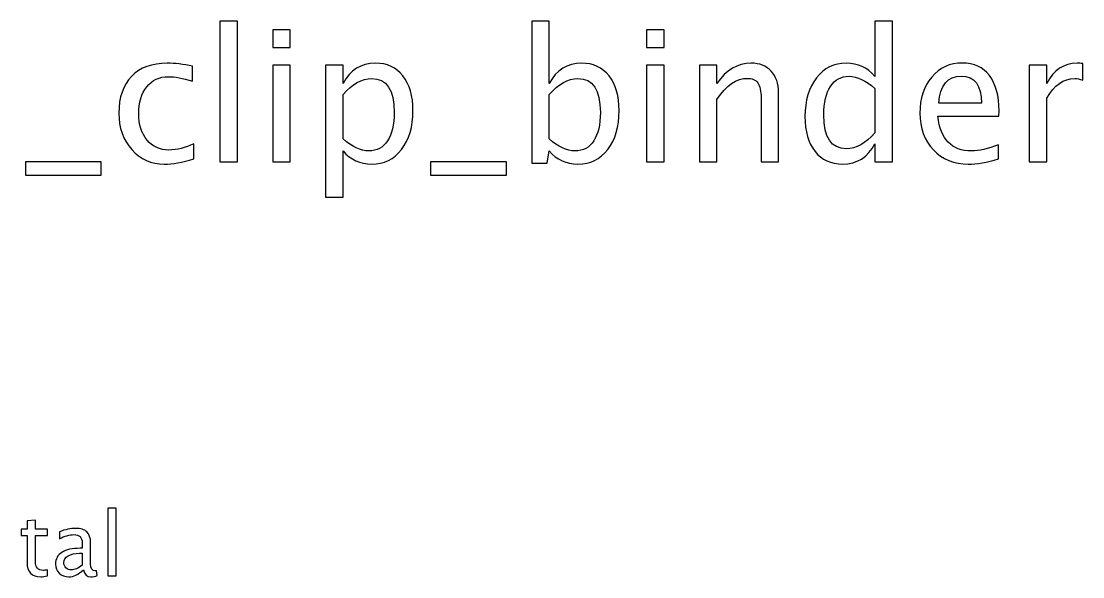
# Model space of a CAD drawing. Header units: centimetres. Extents: x -29.3 to 28.8, y -24.1 to 28.7.
# Drawn here: x 13.44 to 28.83, y 20.66 to 28.71 of the extents above; entities that cross this region are included whole.
import ezdxf

# ---------------------------------------------------------------- set-up
doc = ezdxf.new("R2010")
doc.units = ezdxf.units.CM
doc.header["$MEASUREMENT"] = 0
doc.layers.add('Layer 1', color=7, linetype='Continuous')

msp = doc.modelspace()

# ---------------------------------------------------------------- linework, layer by layer
at = {"layer": 'Layer 1'}
for points, knots in [([(16.32436, 26.67044), (16.32436, 26.67044), (16.32436, 28.71037), (16.32436, 28.71037), (16.32436, 28.71037), (16.32436, 28.71037), (16.57836, 28.71037), (16.57836, 28.71037), (16.57836, 28.71037), (16.57836, 28.71037), (16.57836, 26.67044), (16.57836, 26.67044), (16.57836, 26.67044), (16.57836, 26.67044), (16.32436, 26.67044), (16.32436, 26.67044)], [0, 0, 0, 0, 0.2, 0.2, 0.2, 0.2, 0.4, 0.4, 0.4, 0.4, 0.6, 0.6, 0.6, 0.6, 1, 1, 1, 1]), ([(20.84166, 26.65457), (20.84166, 26.65457), (20.84166, 28.71037), (20.84166, 28.71037), (20.84166, 28.71037), (20.84166, 28.71037), (21.09566, 28.71037), (21.09566, 28.71037), (21.09566, 28.71037), (21.09566, 28.71037), (21.09566, 27.80771), (21.09566, 27.80771), (21.09566, 27.80771), (21.19973, 28.00394), (21.35627, 28.10183), (21.56485, 28.10183), (21.56485, 28.10183), (21.73375, 28.10183), (21.86648, 28.04054), (21.96349, 27.91751), (21.96349, 27.91751), (22.06051, 27.79448), (22.10901, 27.62647), (22.10901, 27.41348), (22.10901, 27.41348), (22.10901, 27.18153), (22.05389, 26.99411), (21.94409, 26.85212), (21.94409, 26.85212), (21.83429, 26.70969), (21.68965, 26.63869), (21.51061, 26.63869), (21.51061, 26.63869), (21.34437, 26.63869), (21.2059, 26.70219), (21.09566, 26.82963), (21.09566, 26.82963), (21.09566, 26.82963), (21.06479, 26.65457), (21.06479, 26.65457), (21.06479, 26.65457), (21.06479, 26.65457), (20.84166, 26.65457), (20.84166, 26.65457)], [0, 0, 0, 0, 0.08333333, 0.08333333, 0.08333333, 0.08333333, 0.16666667, 0.16666667, 0.16666667, 0.16666667, 0.25, 0.25, 0.25, 0.25, 0.33333333, 0.33333333, 0.33333333, 0.33333333, 0.41666667, 0.41666667, 0.41666667, 0.41666667, 0.5, 0.5, 0.5, 0.5, 0.58333333, 0.58333333, 0.58333333, 0.58333333, 0.66666667, 0.66666667, 0.66666667, 0.66666667, 0.75, 0.75, 0.75, 0.75, 0.83333333, 0.83333333, 0.83333333, 0.83333333, 1, 1, 1, 1]), ([(25.81582, 26.67044), (25.81582, 26.67044), (25.81582, 26.9337), (25.81582, 26.9337), (25.81582, 26.9337), (25.71219, 26.73703), (25.55609, 26.63869), (25.34751, 26.63869), (25.34751, 26.63869), (25.17817, 26.63869), (25.045, 26.69999), (24.94799, 26.82302), (24.94799, 26.82302), (24.85097, 26.94605), (24.80246, 27.11406), (24.80246, 27.32705), (24.80246, 27.32705), (24.80246, 27.55988), (24.85759, 27.74729), (24.96739, 27.88929), (24.96739, 27.88929), (25.07763, 28.03084), (25.22227, 28.10183), (25.40175, 28.10183), (25.40175, 28.10183), (25.56799, 28.10183), (25.70646, 28.03833), (25.81582, 27.91089), (25.81582, 27.91089), (25.81582, 27.91089), (25.81582, 28.71037), (25.81582, 28.71037), (25.81582, 28.71037), (25.81582, 28.71037), (26.06982, 28.71037), (26.06982, 28.71037), (26.06982, 28.71037), (26.06982, 28.71037), (26.06982, 26.67044), (26.06982, 26.67044), (26.06982, 26.67044), (26.06982, 26.67044), (25.81582, 26.67044), (25.81582, 26.67044)], [0, 0, 0, 0, 0.08333333, 0.08333333, 0.08333333, 0.08333333, 0.16666667, 0.16666667, 0.16666667, 0.16666667, 0.25, 0.25, 0.25, 0.25, 0.33333333, 0.33333333, 0.33333333, 0.33333333, 0.41666667, 0.41666667, 0.41666667, 0.41666667, 0.5, 0.5, 0.5, 0.5, 0.58333333, 0.58333333, 0.58333333, 0.58333333, 0.66666667, 0.66666667, 0.66666667, 0.66666667, 0.75, 0.75, 0.75, 0.75, 0.83333333, 0.83333333, 0.83333333, 0.83333333, 1, 1, 1, 1]), ([(17.089, 28.32938), (17.089, 28.32938), (17.089, 28.58338), (17.089, 28.58338), (17.089, 28.58338), (17.089, 28.58338), (17.343, 28.58338), (17.343, 28.58338), (17.343, 28.58338), (17.343, 28.58338), (17.343, 28.32938), (17.343, 28.32938), (17.343, 28.32938), (17.343, 28.32938), (17.089, 28.32938), (17.089, 28.32938)], [0, 0, 0, 0, 0.2, 0.2, 0.2, 0.2, 0.4, 0.4, 0.4, 0.4, 0.6, 0.6, 0.6, 0.6, 1, 1, 1, 1]), ([(22.50677, 28.32938), (22.50677, 28.32938), (22.50677, 28.58338), (22.50677, 28.58338), (22.50677, 28.58338), (22.50677, 28.58338), (22.76077, 28.58338), (22.76077, 28.58338), (22.76077, 28.58338), (22.76077, 28.58338), (22.76077, 28.32938), (22.76077, 28.32938), (22.76077, 28.32938), (22.76077, 28.32938), (22.50677, 28.32938), (22.50677, 28.32938)], [0, 0, 0, 0, 0.2, 0.2, 0.2, 0.2, 0.4, 0.4, 0.4, 0.4, 0.6, 0.6, 0.6, 0.6, 1, 1, 1, 1]), ([(15.94292, 26.71277), (15.77843, 26.66338), (15.63644, 26.63869), (15.51694, 26.63869), (15.51694, 26.63869), (15.32732, 26.63869), (15.17033, 26.7088), (15.04554, 26.84859), (15.04554, 26.84859), (14.92074, 26.98882), (14.85812, 27.16565), (14.85812, 27.37864), (14.85812, 27.37864), (14.85812, 27.60618), (14.91986, 27.78389), (15.04333, 27.91089), (15.04333, 27.91089), (15.1668, 28.03833), (15.33922, 28.10183), (15.56059, 28.10183), (15.56059, 28.10183), (15.66951, 28.10183), (15.7921, 28.08684), (15.92704, 28.05685), (15.92704, 28.05685), (15.92704, 28.05685), (15.92704, 27.84254), (15.92704, 27.84254), (15.92704, 27.84254), (15.78372, 27.88488), (15.66687, 27.90604), (15.57691, 27.90604), (15.57691, 27.90604), (15.44638, 27.90604), (15.34187, 27.85709), (15.26382, 27.75964), (15.26382, 27.75964), (15.18577, 27.66219), (15.14652, 27.5321), (15.14652, 27.36982), (15.14652, 27.36982), (15.14652, 27.21239), (15.18709, 27.08539), (15.26779, 26.98794), (15.26779, 26.98794), (15.34849, 26.89093), (15.45388, 26.84242), (15.58485, 26.84242), (15.58485, 26.84242), (15.70082, 26.84242), (15.81988, 26.87241), (15.94292, 26.93238), (15.94292, 26.93238), (15.94292, 26.93238), (15.94292, 26.71277), (15.94292, 26.71277)], [0, 0, 0, 0, 0.06666667, 0.06666667, 0.06666667, 0.06666667, 0.13333333, 0.13333333, 0.13333333, 0.13333333, 0.2, 0.2, 0.2, 0.2, 0.26666667, 0.26666667, 0.26666667, 0.26666667, 0.33333333, 0.33333333, 0.33333333, 0.33333333, 0.4, 0.4, 0.4, 0.4, 0.46666667, 0.46666667, 0.46666667, 0.46666667, 0.53333333, 0.53333333, 0.53333333, 0.53333333, 0.6, 0.6, 0.6, 0.6, 0.66666667, 0.66666667, 0.66666667, 0.66666667, 0.73333333, 0.73333333, 0.73333333, 0.73333333, 0.8, 0.8, 0.8, 0.8, 0.86666667, 0.86666667, 0.86666667, 0.86666667, 1, 1, 1, 1]), ([(17.089, 26.67044), (17.089, 26.67044), (17.089, 28.07273), (17.089, 28.07273), (17.089, 28.07273), (17.089, 28.07273), (17.343, 28.07273), (17.343, 28.07273), (17.343, 28.07273), (17.343, 28.07273), (17.343, 26.67044), (17.343, 26.67044), (17.343, 26.67044), (17.343, 26.67044), (17.089, 26.67044), (17.089, 26.67044)], [0, 0, 0, 0, 0.2, 0.2, 0.2, 0.2, 0.4, 0.4, 0.4, 0.4, 0.6, 0.6, 0.6, 0.6, 1, 1, 1, 1]), ([(17.85364, 26.15979), (17.85364, 26.15979), (17.85364, 28.07273), (17.85364, 28.07273), (17.85364, 28.07273), (17.85364, 28.07273), (18.10764, 28.07273), (18.10764, 28.07273), (18.10764, 28.07273), (18.10764, 28.07273), (18.10764, 27.80771), (18.10764, 27.80771), (18.10764, 27.80771), (18.21171, 28.00394), (18.36825, 28.10183), (18.57683, 28.10183), (18.57683, 28.10183), (18.74573, 28.10183), (18.87846, 28.04054), (18.97547, 27.91751), (18.97547, 27.91751), (19.07249, 27.79448), (19.12099, 27.62647), (19.12099, 27.41348), (19.12099, 27.41348), (19.12099, 27.18153), (19.06587, 26.99411), (18.95607, 26.85212), (18.95607, 26.85212), (18.84627, 26.70969), (18.70163, 26.63869), (18.52259, 26.63869), (18.52259, 26.63869), (18.35635, 26.63869), (18.21788, 26.70219), (18.10764, 26.82963), (18.10764, 26.82963), (18.10764, 26.82963), (18.10764, 26.15979), (18.10764, 26.15979), (18.10764, 26.15979), (18.10764, 26.15979), (17.85364, 26.15979), (17.85364, 26.15979)], [0, 0, 0, 0, 0.08333333, 0.08333333, 0.08333333, 0.08333333, 0.16666667, 0.16666667, 0.16666667, 0.16666667, 0.25, 0.25, 0.25, 0.25, 0.33333333, 0.33333333, 0.33333333, 0.33333333, 0.41666667, 0.41666667, 0.41666667, 0.41666667, 0.5, 0.5, 0.5, 0.5, 0.58333333, 0.58333333, 0.58333333, 0.58333333, 0.66666667, 0.66666667, 0.66666667, 0.66666667, 0.75, 0.75, 0.75, 0.75, 0.83333333, 0.83333333, 0.83333333, 0.83333333, 1, 1, 1, 1]), ([(22.50677, 26.67044), (22.50677, 26.67044), (22.50677, 28.07273), (22.50677, 28.07273), (22.50677, 28.07273), (22.50677, 28.07273), (22.76077, 28.07273), (22.76077, 28.07273), (22.76077, 28.07273), (22.76077, 28.07273), (22.76077, 26.67044), (22.76077, 26.67044), (22.76077, 26.67044), (22.76077, 26.67044), (22.50677, 26.67044), (22.50677, 26.67044)], [0, 0, 0, 0, 0.2, 0.2, 0.2, 0.2, 0.4, 0.4, 0.4, 0.4, 0.6, 0.6, 0.6, 0.6, 1, 1, 1, 1]), ([(23.27141, 26.67044), (23.27141, 26.67044), (23.27141, 28.07273), (23.27141, 28.07273), (23.27141, 28.07273), (23.27141, 28.07273), (23.52541, 28.07273), (23.52541, 28.07273), (23.52541, 28.07273), (23.52541, 28.07273), (23.52541, 27.80771), (23.52541, 27.80771), (23.52541, 27.80771), (23.65991, 28.00394), (23.82483, 28.10183), (24.01974, 28.10183), (24.01974, 28.10183), (24.14233, 28.10183), (24.23978, 28.06347), (24.31166, 27.9863), (24.31166, 27.9863), (24.38354, 27.90957), (24.4197, 27.80594), (24.4197, 27.6763), (24.4197, 27.6763), (24.4197, 27.6763), (24.4197, 26.67044), (24.4197, 26.67044), (24.4197, 26.67044), (24.4197, 26.67044), (24.1657, 26.67044), (24.1657, 26.67044), (24.1657, 26.67044), (24.1657, 26.67044), (24.1657, 27.59339), (24.1657, 27.59339), (24.1657, 27.59339), (24.1657, 27.69746), (24.15027, 27.77155), (24.11984, 27.81564), (24.11984, 27.81564), (24.08897, 27.86018), (24.03826, 27.88223), (23.96726, 27.88223), (23.96726, 27.88223), (23.81116, 27.88223), (23.66387, 27.78037), (23.52541, 27.57664), (23.52541, 27.57664), (23.52541, 27.57664), (23.52541, 26.67044), (23.52541, 26.67044), (23.52541, 26.67044), (23.52541, 26.67044), (23.27141, 26.67044), (23.27141, 26.67044)], [0, 0, 0, 0, 0.06666667, 0.06666667, 0.06666667, 0.06666667, 0.13333333, 0.13333333, 0.13333333, 0.13333333, 0.2, 0.2, 0.2, 0.2, 0.26666667, 0.26666667, 0.26666667, 0.26666667, 0.33333333, 0.33333333, 0.33333333, 0.33333333, 0.4, 0.4, 0.4, 0.4, 0.46666667, 0.46666667, 0.46666667, 0.46666667, 0.53333333, 0.53333333, 0.53333333, 0.53333333, 0.6, 0.6, 0.6, 0.6, 0.66666667, 0.66666667, 0.66666667, 0.66666667, 0.73333333, 0.73333333, 0.73333333, 0.73333333, 0.8, 0.8, 0.8, 0.8, 0.86666667, 0.86666667, 0.86666667, 0.86666667, 1, 1, 1, 1]), ([(27.60793, 26.71542), (27.43727, 26.66427), (27.29131, 26.63869), (27.1696, 26.63869), (27.1696, 26.63869), (26.9619, 26.63869), (26.79301, 26.70748), (26.66293, 26.84462), (26.66293, 26.84462), (26.53284, 26.98177), (26.46757, 27.15948), (26.46757, 27.3782), (26.46757, 27.3782), (26.46757, 27.59031), (26.5249, 27.76449), (26.63999, 27.90075), (26.63999, 27.90075), (26.75509, 28.03657), (26.90237, 28.10448), (27.08185, 28.10448), (27.08185, 28.10448), (27.25162, 28.10448), (27.38303, 28.04407), (27.47564, 27.92324), (27.47564, 27.92324), (27.56824, 27.80241), (27.61454, 27.63132), (27.61454, 27.40951), (27.61454, 27.40951), (27.61454, 27.40951), (27.61322, 27.3319), (27.61322, 27.3319), (27.61322, 27.3319), (27.61322, 27.3319), (26.72687, 27.3319), (26.72687, 27.3319), (26.72687, 27.3319), (26.76391, 26.99676), (26.92751, 26.82919), (27.21723, 26.82919), (27.21723, 26.82919), (27.3235, 26.82919), (27.45359, 26.85918), (27.60793, 26.91915), (27.60793, 26.91915), (27.60793, 26.91915), (27.60793, 26.71542), (27.60793, 26.71542)], [0, 0, 0, 0, 0.07692308, 0.07692308, 0.07692308, 0.07692308, 0.15384615, 0.15384615, 0.15384615, 0.15384615, 0.23076923, 0.23076923, 0.23076923, 0.23076923, 0.30769231, 0.30769231, 0.30769231, 0.30769231, 0.38461538, 0.38461538, 0.38461538, 0.38461538, 0.46153846, 0.46153846, 0.46153846, 0.46153846, 0.53846154, 0.53846154, 0.53846154, 0.53846154, 0.61538462, 0.61538462, 0.61538462, 0.61538462, 0.69230769, 0.69230769, 0.69230769, 0.69230769, 0.76923077, 0.76923077, 0.76923077, 0.76923077, 0.84615385, 0.84615385, 0.84615385, 0.84615385, 1, 1, 1, 1]), ([(28.05287, 26.67044), (28.05287, 26.67044), (28.05287, 28.07273), (28.05287, 28.07273), (28.05287, 28.07273), (28.05287, 28.07273), (28.30687, 28.07273), (28.30687, 28.07273), (28.30687, 28.07273), (28.30687, 28.07273), (28.30687, 27.80771), (28.30687, 27.80771), (28.30687, 27.80771), (28.40785, 28.00394), (28.55425, 28.10183), (28.74652, 28.10183), (28.74652, 28.10183), (28.77254, 28.10183), (28.79988, 28.09963), (28.8281, 28.09522), (28.8281, 28.09522), (28.8281, 28.09522), (28.8281, 27.85754), (28.8281, 27.85754), (28.8281, 27.85754), (28.784, 27.87209), (28.7452, 27.87958), (28.71168, 27.87958), (28.71168, 27.87958), (28.55029, 27.87958), (28.41535, 27.78433), (28.30687, 27.59339), (28.30687, 27.59339), (28.30687, 27.59339), (28.30687, 26.67044), (28.30687, 26.67044), (28.30687, 26.67044), (28.30687, 26.67044), (28.05287, 26.67044), (28.05287, 26.67044)], [0, 0, 0, 0, 0.09090909, 0.09090909, 0.09090909, 0.09090909, 0.18181818, 0.18181818, 0.18181818, 0.18181818, 0.27272727, 0.27272727, 0.27272727, 0.27272727, 0.36363636, 0.36363636, 0.36363636, 0.36363636, 0.45454545, 0.45454545, 0.45454545, 0.45454545, 0.54545455, 0.54545455, 0.54545455, 0.54545455, 0.63636364, 0.63636364, 0.63636364, 0.63636364, 0.72727273, 0.72727273, 0.72727273, 0.72727273, 0.81818182, 0.81818182, 0.81818182, 0.81818182, 1, 1, 1, 1]), ([(18.10764, 27.0047), (18.23861, 26.88784), (18.3634, 26.82919), (18.48202, 26.82919), (18.48202, 26.82919), (18.59888, 26.82919), (18.68928, 26.87814), (18.75278, 26.97559), (18.75278, 26.97559), (18.81672, 27.07305), (18.84847, 27.21019), (18.84847, 27.38746), (18.84847, 27.38746), (18.84847, 27.71554), (18.73999, 27.87958), (18.52303, 27.87958), (18.52303, 27.87958), (18.38104, 27.87958), (18.24258, 27.80286), (18.10764, 27.64896), (18.10764, 27.64896), (18.10764, 27.64896), (18.10764, 27.0047), (18.10764, 27.0047)], [0, 0, 0, 0, 0.14285714, 0.14285714, 0.14285714, 0.14285714, 0.28571429, 0.28571429, 0.28571429, 0.28571429, 0.42857143, 0.42857143, 0.42857143, 0.42857143, 0.57142857, 0.57142857, 0.57142857, 0.57142857, 0.71428571, 0.71428571, 0.71428571, 0.71428571, 1, 1, 1, 1]), ([(21.09566, 27.0047), (21.22663, 26.88784), (21.35142, 26.82919), (21.47004, 26.82919), (21.47004, 26.82919), (21.5869, 26.82919), (21.6773, 26.87814), (21.7408, 26.97559), (21.7408, 26.97559), (21.80474, 27.07305), (21.83649, 27.21019), (21.83649, 27.38746), (21.83649, 27.38746), (21.83649, 27.71554), (21.72801, 27.87958), (21.51105, 27.87958), (21.51105, 27.87958), (21.36906, 27.87958), (21.2306, 27.80286), (21.09566, 27.64896), (21.09566, 27.64896), (21.09566, 27.64896), (21.09566, 27.0047), (21.09566, 27.0047)], [0, 0, 0, 0, 0.14285714, 0.14285714, 0.14285714, 0.14285714, 0.28571429, 0.28571429, 0.28571429, 0.28571429, 0.42857143, 0.42857143, 0.42857143, 0.42857143, 0.57142857, 0.57142857, 0.57142857, 0.57142857, 0.71428571, 0.71428571, 0.71428571, 0.71428571, 1, 1, 1, 1]), ([(25.81582, 27.73715), (25.68397, 27.85313), (25.55917, 27.91133), (25.44099, 27.91133), (25.44099, 27.91133), (25.32458, 27.91133), (25.23462, 27.86283), (25.17068, 27.76537), (25.17068, 27.76537), (25.10674, 27.66836), (25.07499, 27.53078), (25.07499, 27.35262), (25.07499, 27.35262), (25.07499, 27.02498), (25.18346, 26.86094), (25.40086, 26.86094), (25.40086, 26.86094), (25.54197, 26.86094), (25.68044, 26.93811), (25.81582, 27.09201), (25.81582, 27.09201), (25.81582, 27.09201), (25.81582, 27.73715), (25.81582, 27.73715)], [0, 0, 0, 0, 0.14285714, 0.14285714, 0.14285714, 0.14285714, 0.28571429, 0.28571429, 0.28571429, 0.28571429, 0.42857143, 0.42857143, 0.42857143, 0.42857143, 0.57142857, 0.57142857, 0.57142857, 0.57142857, 0.71428571, 0.71428571, 0.71428571, 0.71428571, 1, 1, 1, 1]), ([(26.7401, 27.5224), (26.7401, 27.5224), (27.35922, 27.5224), (27.35922, 27.5224), (27.35922, 27.5224), (27.35922, 27.78345), (27.26176, 27.91398), (27.0673, 27.91398), (27.0673, 27.91398), (26.8715, 27.91398), (26.76258, 27.78345), (26.7401, 27.5224)], [0, 0, 0, 0, 0.25, 0.25, 0.25, 0.25, 0.5, 0.5, 0.5, 0.5, 1, 1, 1, 1]), ([(13.50346, 26.47994), (13.50346, 26.47994), (13.50346, 26.67044), (13.50346, 26.67044), (13.50346, 26.67044), (13.50346, 26.67044), (14.60413, 26.67044), (14.60413, 26.67044), (14.60413, 26.67044), (14.60413, 26.67044), (14.60413, 26.47994), (14.60413, 26.47994), (14.60413, 26.47994), (14.60413, 26.47994), (13.50346, 26.47994), (13.50346, 26.47994)], [0, 0, 0, 0, 0.2, 0.2, 0.2, 0.2, 0.4, 0.4, 0.4, 0.4, 0.6, 0.6, 0.6, 0.6, 1, 1, 1, 1]), ([(19.37587, 26.47994), (19.37587, 26.47994), (19.37587, 26.67044), (19.37587, 26.67044), (19.37587, 26.67044), (19.37587, 26.67044), (20.47654, 26.67044), (20.47654, 26.67044), (20.47654, 26.67044), (20.47654, 26.67044), (20.47654, 26.47994), (20.47654, 26.47994), (20.47654, 26.47994), (20.47654, 26.47994), (19.37587, 26.47994), (19.37587, 26.47994)], [0, 0, 0, 0, 0.2, 0.2, 0.2, 0.2, 0.4, 0.4, 0.4, 0.4, 0.6, 0.6, 0.6, 0.6, 1, 1, 1, 1]), ([(14.69921, 20.67044), (14.69921, 20.67044), (14.69921, 21.64961), (14.69921, 21.64961), (14.69921, 21.64961), (14.69921, 21.64961), (14.82113, 21.64961), (14.82113, 21.64961), (14.82113, 21.64961), (14.82113, 21.64961), (14.82113, 20.67044), (14.82113, 20.67044), (14.82113, 20.67044), (14.82113, 20.67044), (14.69921, 20.67044), (14.69921, 20.67044)], [0, 0, 0, 0, 0.2, 0.2, 0.2, 0.2, 0.4, 0.4, 0.4, 0.4, 0.6, 0.6, 0.6, 0.6, 1, 1, 1, 1]), ([(13.82397, 20.67065), (13.78629, 20.66028), (13.75349, 20.6552), (13.72576, 20.6552), (13.72576, 20.6552), (13.66353, 20.6552), (13.61506, 20.67298), (13.58034, 20.70854), (13.58034, 20.70854), (13.54542, 20.7441), (13.52806, 20.79342), (13.52806, 20.85671), (13.52806, 20.85671), (13.52806, 20.85671), (13.52806, 21.2521), (13.52806, 21.2521), (13.52806, 21.2521), (13.52806, 21.2521), (13.44382, 21.2521), (13.44382, 21.2521), (13.44382, 21.2521), (13.44382, 21.2521), (13.44382, 21.34354), (13.44382, 21.34354), (13.44382, 21.34354), (13.44382, 21.34354), (13.52806, 21.34354), (13.52806, 21.34354), (13.52806, 21.34354), (13.52806, 21.34354), (13.52806, 21.46525), (13.52806, 21.46525), (13.52806, 21.46525), (13.52806, 21.46525), (13.64998, 21.47689), (13.64998, 21.47689), (13.64998, 21.47689), (13.64998, 21.47689), (13.64998, 21.34354), (13.64998, 21.34354), (13.64998, 21.34354), (13.64998, 21.34354), (13.82651, 21.34354), (13.82651, 21.34354), (13.82651, 21.34354), (13.82651, 21.34354), (13.82651, 21.2521), (13.82651, 21.2521), (13.82651, 21.2521), (13.82651, 21.2521), (13.64998, 21.2521), (13.64998, 21.2521), (13.64998, 21.2521), (13.64998, 21.2521), (13.64998, 20.87872), (13.64998, 20.87872), (13.64998, 20.87872), (13.64998, 20.79067), (13.68829, 20.74664), (13.7647, 20.74664), (13.7647, 20.74664), (13.781, 20.74664), (13.80069, 20.74939), (13.82397, 20.75468), (13.82397, 20.75468), (13.82397, 20.75468), (13.82397, 20.67065), (13.82397, 20.67065)], [0, 0, 0, 0, 0.05555556, 0.05555556, 0.05555556, 0.05555556, 0.11111111, 0.11111111, 0.11111111, 0.11111111, 0.16666667, 0.16666667, 0.16666667, 0.16666667, 0.22222222, 0.22222222, 0.22222222, 0.22222222, 0.27777778, 0.27777778, 0.27777778, 0.27777778, 0.33333333, 0.33333333, 0.33333333, 0.33333333, 0.38888889, 0.38888889, 0.38888889, 0.38888889, 0.44444444, 0.44444444, 0.44444444, 0.44444444, 0.5, 0.5, 0.5, 0.5, 0.55555556, 0.55555556, 0.55555556, 0.55555556, 0.61111111, 0.61111111, 0.61111111, 0.61111111, 0.66666667, 0.66666667, 0.66666667, 0.66666667, 0.72222222, 0.72222222, 0.72222222, 0.72222222, 0.77777778, 0.77777778, 0.77777778, 0.77777778, 0.83333333, 0.83333333, 0.83333333, 0.83333333, 0.88888889, 0.88888889, 0.88888889, 0.88888889, 1, 1, 1, 1]), ([(14.34488, 20.75617), (14.27165, 20.68886), (14.20116, 20.6552), (14.13343, 20.6552), (14.13343, 20.6552), (14.07776, 20.6552), (14.0314, 20.67256), (13.99479, 20.70748), (13.99479, 20.70748), (13.95796, 20.74241), (13.93954, 20.78643), (13.93954, 20.83956), (13.93954, 20.83956), (13.93954, 20.91301), (13.97044, 20.96953), (14.03225, 21.0089), (14.03225, 21.0089), (14.09406, 21.04827), (14.18275, 21.06795), (14.29832, 21.06795), (14.29832, 21.06795), (14.29832, 21.06795), (14.32689, 21.06795), (14.32689, 21.06795), (14.32689, 21.06795), (14.32689, 21.06795), (14.32689, 21.14902), (14.32689, 21.14902), (14.32689, 21.14902), (14.32689, 21.22712), (14.28625, 21.26607), (14.20476, 21.26607), (14.20476, 21.26607), (14.14168, 21.26607), (14.07268, 21.24617), (13.99796, 21.20638), (13.99796, 21.20638), (13.99796, 21.20638), (13.99796, 21.30671), (13.99796, 21.30671), (13.99796, 21.30671), (14.08009, 21.34058), (14.15756, 21.35751), (14.23016, 21.35751), (14.23016, 21.35751), (14.30488, 21.35751), (14.36012, 21.34058), (14.39547, 21.3065), (14.39547, 21.3065), (14.43103, 21.27242), (14.44881, 21.21993), (14.44881, 21.14902), (14.44881, 21.14902), (14.44881, 21.14902), (14.44881, 20.84485), (14.44881, 20.84485), (14.44881, 20.84485), (14.44881, 20.77522), (14.47019, 20.74029), (14.51316, 20.74029), (14.51316, 20.74029), (14.51845, 20.74029), (14.52628, 20.74114), (14.53665, 20.74283), (14.53665, 20.74283), (14.53665, 20.74283), (14.54533, 20.6751), (14.54533, 20.6751), (14.54533, 20.6751), (14.5176, 20.66176), (14.48712, 20.6552), (14.45368, 20.6552), (14.45368, 20.6552), (14.39674, 20.6552), (14.36055, 20.68886), (14.34488, 20.75617)], [0, 0, 0, 0, 0.05, 0.05, 0.05, 0.05, 0.1, 0.1, 0.1, 0.1, 0.15, 0.15, 0.15, 0.15, 0.2, 0.2, 0.2, 0.2, 0.25, 0.25, 0.25, 0.25, 0.3, 0.3, 0.3, 0.3, 0.35, 0.35, 0.35, 0.35, 0.4, 0.4, 0.4, 0.4, 0.45, 0.45, 0.45, 0.45, 0.5, 0.5, 0.5, 0.5, 0.55, 0.55, 0.55, 0.55, 0.6, 0.6, 0.6, 0.6, 0.65, 0.65, 0.65, 0.65, 0.7, 0.7, 0.7, 0.7, 0.75, 0.75, 0.75, 0.75, 0.8, 0.8, 0.8, 0.8, 0.85, 0.85, 0.85, 0.85, 0.9, 0.9, 0.9, 0.9, 1, 1, 1, 1]), ([(14.32689, 20.82263), (14.32689, 20.82263), (14.32689, 20.99556), (14.32689, 20.99556), (14.32689, 20.99556), (14.32689, 20.99556), (14.28773, 20.99683), (14.28773, 20.99683), (14.28773, 20.99683), (14.22, 20.99683), (14.16539, 20.98434), (14.12369, 20.95937), (14.12369, 20.95937), (14.0822, 20.93418), (14.06146, 20.90095), (14.06146, 20.85946), (14.06146, 20.85946), (14.06146, 20.83046), (14.07183, 20.80591), (14.09236, 20.7858), (14.09236, 20.7858), (14.11311, 20.76569), (14.1383, 20.75553), (14.16814, 20.75553), (14.16814, 20.75553), (14.21894, 20.75553), (14.27186, 20.77797), (14.32689, 20.82263)], [0, 0, 0, 0, 0.125, 0.125, 0.125, 0.125, 0.25, 0.25, 0.25, 0.25, 0.375, 0.375, 0.375, 0.375, 0.5, 0.5, 0.5, 0.5, 0.625, 0.625, 0.625, 0.625, 0.75, 0.75, 0.75, 0.75, 1, 1, 1, 1])]:
    msp.add_open_spline(points, degree=3, knots=knots, dxfattribs=at)

doc.saveas('drawing.dxf')
